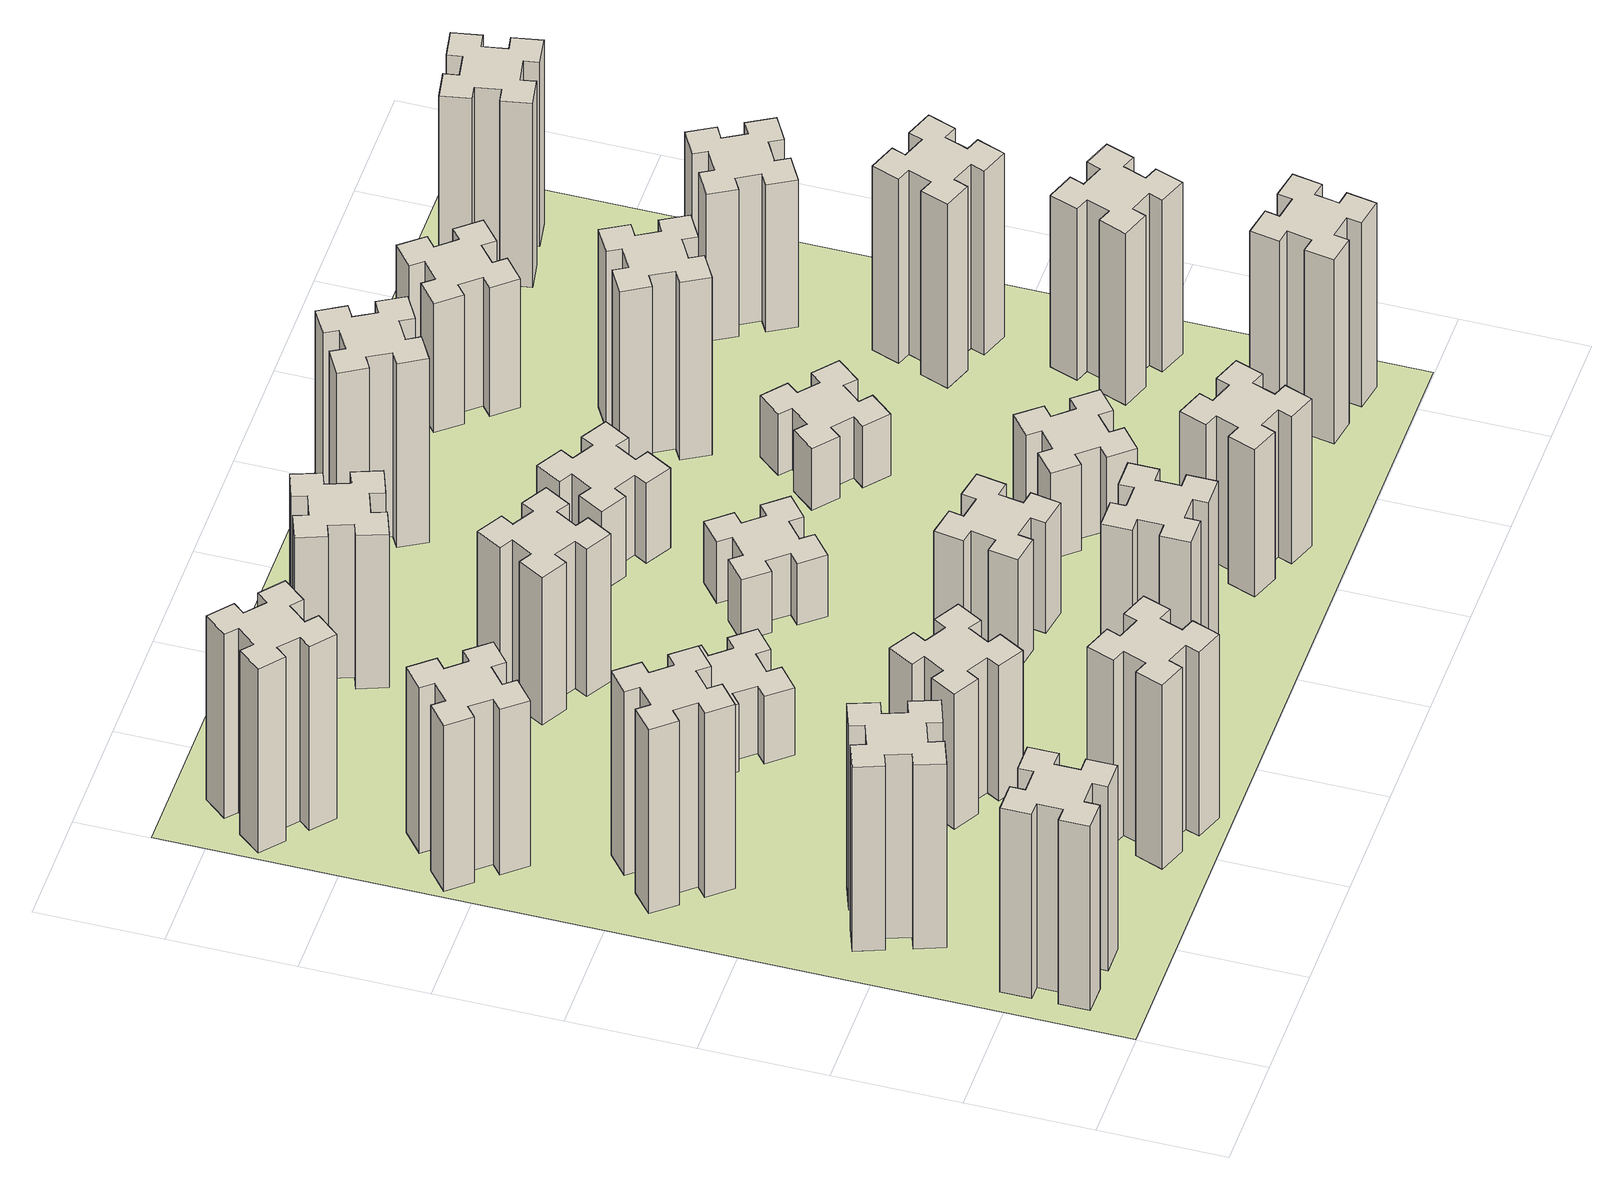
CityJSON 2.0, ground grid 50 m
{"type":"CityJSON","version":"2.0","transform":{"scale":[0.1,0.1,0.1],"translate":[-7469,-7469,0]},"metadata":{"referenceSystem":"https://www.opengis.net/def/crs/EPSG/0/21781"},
"CityObjects":{
"building1":{"type":"Building","attributes":{"class":"1000","function":"1000","usage":"1000","yearOfConstruction":2016,"roofType":"1000","measuredHeight":90,"storeysAboveGround":30,"storeysBelowGround":0},"geometry":[{"type":"Solid","lod":"1","boundaries":[[[[0,1,2,3,4,5,6,7,8,9,10,11,12,13,14,15,16,17,18,19]],[[17,16,20,21]],[[16,15,22,20]],[[15,14,23,22]],[[14,13,24,23]],[[13,12,25,24]],[[12,11,26,25]],[[11,10,27,26]],[[10,9,28,27]],[[9,8,29,28]],[[8,7,30,29]],[[7,6,31,30]],[[6,5,32,31]],[[5,4,33,32]],[[4,3,34,33]],[[3,2,35,34]],[[2,1,36,35]],[[1,0,37,36]],[[0,19,38,37]],[[19,18,39,38]],[[18,17,21,39]],[[24,25,26,27,28,29,30,31,32,33,34,35,36,37,38,39,21,20,22,23]]]]}]},
"building2":{"type":"Building","attributes":{"class":"1000","function":"1000","usage":"1000","yearOfConstruction":2016,"roofType":"1000","measuredHeight":90,"storeysAboveGround":30,"storeysBelowGround":0},"geometry":[{"type":"Solid","lod":"1","boundaries":[[[[40,41,42,43,44,45,46,47,48,49,50,51,52,53,54,55,56,57,58,59]],[[57,56,60,61]],[[56,55,62,60]],[[55,54,63,62]],[[54,53,64,63]],[[53,52,65,64]],[[52,51,66,65]],[[51,50,67,66]],[[50,49,68,67]],[[49,48,69,68]],[[48,47,70,69]],[[47,46,71,70]],[[46,45,72,71]],[[45,44,73,72]],[[44,43,74,73]],[[43,42,75,74]],[[42,41,76,75]],[[41,40,77,76]],[[40,59,78,77]],[[59,58,79,78]],[[58,57,61,79]],[[64,65,66,67,68,69,70,71,72,73,74,75,76,77,78,79,61,60,62,63]]]]}]},
"building3":{"type":"Building","attributes":{"class":"1000","function":"1000","usage":"1000","yearOfConstruction":2016,"roofType":"1000","measuredHeight":90,"storeysAboveGround":30,"storeysBelowGround":0},"geometry":[{"type":"Solid","lod":"1","boundaries":[[[[80,81,82,83,84,85,86,87,88,89,90,91,92,93,94,95,96,97,98,99]],[[97,96,100,101]],[[96,95,102,100]],[[95,94,103,102]],[[94,93,104,103]],[[93,92,105,104]],[[92,91,106,105]],[[91,90,107,106]],[[90,89,108,107]],[[89,88,109,108]],[[88,87,110,109]],[[87,86,111,110]],[[86,85,112,111]],[[85,84,113,112]],[[84,83,114,113]],[[83,82,115,114]],[[82,81,116,115]],[[81,80,117,116]],[[80,99,118,117]],[[99,98,119,118]],[[98,97,101,119]],[[104,105,106,107,108,109,110,111,112,113,114,115,116,117,118,119,101,100,102,103]]]]}]},
"building4":{"type":"Building","attributes":{"class":"1000","function":"1000","usage":"1000","yearOfConstruction":2016,"roofType":"1000","measuredHeight":81,"storeysAboveGround":30,"storeysBelowGround":0},"geometry":[{"type":"Solid","lod":"1","boundaries":[[[[120,121,122,123,124,125,126,127,128,129,130,131,132,133,134,135,136,137,138,139]],[[137,136,140,141]],[[136,135,142,140]],[[135,134,143,142]],[[134,133,144,143]],[[133,132,145,144]],[[132,131,146,145]],[[131,130,147,146]],[[130,129,148,147]],[[129,128,149,148]],[[128,127,150,149]],[[127,126,151,150]],[[126,125,152,151]],[[125,124,153,152]],[[124,123,154,153]],[[123,122,155,154]],[[122,121,156,155]],[[121,120,157,156]],[[120,139,158,157]],[[139,138,159,158]],[[138,137,141,159]],[[144,145,146,147,148,149,150,151,152,153,154,155,156,157,158,159,141,140,142,143]]]]}]},
"building5":{"type":"Building","attributes":{"class":"1000","function":"1000","usage":"1000","yearOfConstruction":2016,"roofType":"1000","measuredHeight":90,"storeysAboveGround":30,"storeysBelowGround":0},"geometry":[{"type":"Solid","lod":"1","boundaries":[[[[160,161,162,163,164,165,166,167,168,169,170,171,172,173,174,175,176,177,178,179]],[[177,176,180,181]],[[176,175,182,180]],[[175,174,183,182]],[[174,173,184,183]],[[173,172,185,184]],[[172,171,186,185]],[[171,170,187,186]],[[170,169,188,187]],[[169,168,189,188]],[[168,167,190,189]],[[167,166,191,190]],[[166,165,192,191]],[[165,164,193,192]],[[164,163,194,193]],[[163,162,195,194]],[[162,161,196,195]],[[161,160,197,196]],[[160,179,198,197]],[[179,178,199,198]],[[178,177,181,199]],[[184,185,186,187,188,189,190,191,192,193,194,195,196,197,198,199,181,180,182,183]]]]}]},
"building6":{"type":"Building","attributes":{"class":"1000","function":"1000","usage":"1000","yearOfConstruction":2016,"roofType":"1000","measuredHeight":90,"storeysAboveGround":30,"storeysBelowGround":0},"geometry":[{"type":"Solid","lod":"1","boundaries":[[[[200,201,202,203,204,205,206,207,208,209,210,211,212,213,214,215,216,217,218,219]],[[217,216,220,221]],[[216,215,222,220]],[[215,214,223,222]],[[214,213,224,223]],[[213,212,225,224]],[[212,211,226,225]],[[211,210,227,226]],[[210,209,228,227]],[[209,208,229,228]],[[208,207,230,229]],[[207,206,231,230]],[[206,205,232,231]],[[205,204,233,232]],[[204,203,234,233]],[[203,202,235,234]],[[202,201,236,235]],[[201,200,237,236]],[[200,219,238,237]],[[219,218,239,238]],[[218,217,221,239]],[[224,225,226,227,228,229,230,231,232,233,234,235,236,237,238,239,221,220,222,223]]]]}]},
"building7":{"type":"Building","attributes":{"class":"1000","function":"1000","usage":"1000","yearOfConstruction":2016,"roofType":"1000","measuredHeight":66,"storeysAboveGround":30,"storeysBelowGround":0},"geometry":[{"type":"Solid","lod":"1","boundaries":[[[[240,241,242,243,244,245,246,247,248,249,250,251,252,253,254,255,256,257,258,259]],[[257,256,260,261]],[[256,255,262,260]],[[255,254,263,262]],[[254,253,264,263]],[[253,252,265,264]],[[252,251,266,265]],[[251,250,267,266]],[[250,249,268,267]],[[249,248,269,268]],[[248,247,270,269]],[[247,246,271,270]],[[246,245,272,271]],[[245,244,273,272]],[[244,243,274,273]],[[243,242,275,274]],[[242,241,276,275]],[[241,240,277,276]],[[240,259,278,277]],[[259,258,279,278]],[[258,257,261,279]],[[264,265,266,267,268,269,270,271,272,273,274,275,276,277,278,279,261,260,262,263]]]]}]},
"building8":{"type":"Building","attributes":{"class":"1000","function":"1000","usage":"1000","yearOfConstruction":2016,"roofType":"1000","measuredHeight":33,"storeysAboveGround":30,"storeysBelowGround":0},"geometry":[{"type":"Solid","lod":"1","boundaries":[[[[280,281,282,283,284,285,286,287,288,289,290,291,292,293,294,295,296,297,298,299]],[[297,296,300,301]],[[296,295,302,300]],[[295,294,303,302]],[[294,293,304,303]],[[293,292,305,304]],[[292,291,306,305]],[[291,290,307,306]],[[290,289,308,307]],[[289,288,309,308]],[[288,287,310,309]],[[287,286,311,310]],[[286,285,312,311]],[[285,284,313,312]],[[284,283,314,313]],[[283,282,315,314]],[[282,281,316,315]],[[281,280,317,316]],[[280,299,318,317]],[[299,298,319,318]],[[298,297,301,319]],[[304,305,306,307,308,309,310,311,312,313,314,315,316,317,318,319,301,300,302,303]]]]}]},
"building9":{"type":"Building","attributes":{"class":"1000","function":"1000","usage":"1000","yearOfConstruction":2016,"roofType":"1000","measuredHeight":72,"storeysAboveGround":30,"storeysBelowGround":0},"geometry":[{"type":"Solid","lod":"1","boundaries":[[[[320,321,322,323,324,325,326,327,328,329,330,331,332,333,334,335,336,337,338,339]],[[337,336,340,341]],[[336,335,342,340]],[[335,334,343,342]],[[334,333,344,343]],[[333,332,345,344]],[[332,331,346,345]],[[331,330,347,346]],[[330,329,348,347]],[[329,328,349,348]],[[328,327,350,349]],[[327,326,351,350]],[[326,325,352,351]],[[325,324,353,352]],[[324,323,354,353]],[[323,322,355,354]],[[322,321,356,355]],[[321,320,357,356]],[[320,339,358,357]],[[339,338,359,358]],[[338,337,341,359]],[[344,345,346,347,348,349,350,351,352,353,354,355,356,357,358,359,341,340,342,343]]]]}]},
"building10":{"type":"Building","attributes":{"class":"1000","function":"1000","usage":"1000","yearOfConstruction":2016,"roofType":"1000","measuredHeight":87,"storeysAboveGround":30,"storeysBelowGround":0},"geometry":[{"type":"Solid","lod":"1","boundaries":[[[[360,361,362,363,364,365,366,367,368,369,370,371,372,373,374,375,376,377,378,379]],[[377,376,380,381]],[[376,375,382,380]],[[375,374,383,382]],[[374,373,384,383]],[[373,372,385,384]],[[372,371,386,385]],[[371,370,387,386]],[[370,369,388,387]],[[369,368,389,388]],[[368,367,390,389]],[[367,366,391,390]],[[366,365,392,391]],[[365,364,393,392]],[[364,363,394,393]],[[363,362,395,394]],[[362,361,396,395]],[[361,360,397,396]],[[360,379,398,397]],[[379,378,399,398]],[[378,377,381,399]],[[384,385,386,387,388,389,390,391,392,393,394,395,396,397,398,399,381,380,382,383]]]]}]},
"building11":{"type":"Building","attributes":{"class":"1000","function":"1000","usage":"1000","yearOfConstruction":2016,"roofType":"1000","measuredHeight":75,"storeysAboveGround":30,"storeysBelowGround":0},"geometry":[{"type":"Solid","lod":"1","boundaries":[[[[400,401,402,403,404,405,406,407,408,409,410,411,412,413,414,415,416,417,418,419]],[[417,416,420,421]],[[416,415,422,420]],[[415,414,423,422]],[[414,413,424,423]],[[413,412,425,424]],[[412,411,426,425]],[[411,410,427,426]],[[410,409,428,427]],[[409,408,429,428]],[[408,407,430,429]],[[407,406,431,430]],[[406,405,432,431]],[[405,404,433,432]],[[404,403,434,433]],[[403,402,435,434]],[[402,401,436,435]],[[401,400,437,436]],[[400,419,438,437]],[[419,418,439,438]],[[418,417,421,439]],[[424,425,426,427,428,429,430,431,432,433,434,435,436,437,438,439,421,420,422,423]]]]}]},
"building12":{"type":"Building","attributes":{"class":"1000","function":"1000","usage":"1000","yearOfConstruction":2016,"roofType":"1000","measuredHeight":54,"storeysAboveGround":30,"storeysBelowGround":0},"geometry":[{"type":"Solid","lod":"1","boundaries":[[[[440,441,442,443,444,445,446,447,448,449,450,451,452,453,454,455,456,457,458,459]],[[457,456,460,461]],[[456,455,462,460]],[[455,454,463,462]],[[454,453,464,463]],[[453,452,465,464]],[[452,451,466,465]],[[451,450,467,466]],[[450,449,468,467]],[[449,448,469,468]],[[448,447,470,469]],[[447,446,471,470]],[[446,445,472,471]],[[445,444,473,472]],[[444,443,474,473]],[[443,442,475,474]],[[442,441,476,475]],[[441,440,477,476]],[[440,459,478,477]],[[459,458,479,478]],[[458,457,461,479]],[[464,465,466,467,468,469,470,471,472,473,474,475,476,477,478,479,461,460,462,463]]]]}]},
"building13":{"type":"Building","attributes":{"class":"1000","function":"1000","usage":"1000","yearOfConstruction":2016,"roofType":"1000","measuredHeight":30,"storeysAboveGround":30,"storeysBelowGround":0},"geometry":[{"type":"Solid","lod":"1","boundaries":[[[[480,481,482,483,484,485,486,487,488,489,490,491,492,493,494,495,496,497,498,499]],[[497,496,500,501]],[[496,495,502,500]],[[495,494,503,502]],[[494,493,504,503]],[[493,492,505,504]],[[492,491,506,505]],[[491,490,507,506]],[[490,489,508,507]],[[489,488,509,508]],[[488,487,510,509]],[[487,486,511,510]],[[486,485,512,511]],[[485,484,513,512]],[[484,483,514,513]],[[483,482,515,514]],[[482,481,516,515]],[[481,480,517,516]],[[480,499,518,517]],[[499,498,519,518]],[[498,497,501,519]],[[504,505,506,507,508,509,510,511,512,513,514,515,516,517,518,519,501,500,502,503]]]]}]},
"building14":{"type":"Building","attributes":{"class":"1000","function":"1000","usage":"1000","yearOfConstruction":2016,"roofType":"1000","measuredHeight":72,"storeysAboveGround":30,"storeysBelowGround":0},"geometry":[{"type":"Solid","lod":"1","boundaries":[[[[520,521,522,523,524,525,526,527,528,529,530,531,532,533,534,535,536,537,538,539]],[[537,536,540,541]],[[536,535,542,540]],[[535,534,543,542]],[[534,533,544,543]],[[533,532,545,544]],[[532,531,546,545]],[[531,530,547,546]],[[530,529,548,547]],[[529,528,549,548]],[[528,527,550,549]],[[527,526,551,550]],[[526,525,552,551]],[[525,524,553,552]],[[524,523,554,553]],[[523,522,555,554]],[[522,521,556,555]],[[521,520,557,556]],[[520,539,558,557]],[[539,538,559,558]],[[538,537,541,559]],[[544,545,546,547,548,549,550,551,552,553,554,555,556,557,558,559,541,540,542,543]]]]}]},
"building15":{"type":"Building","attributes":{"class":"1000","function":"1000","usage":"1000","yearOfConstruction":2016,"roofType":"1000","measuredHeight":39,"storeysAboveGround":30,"storeysBelowGround":0},"geometry":[{"type":"Solid","lod":"1","boundaries":[[[[560,561,562,563,564,565,566,567,568,569,570,571,572,573,574,575,576,577,578,579]],[[577,576,580,581]],[[576,575,582,580]],[[575,574,583,582]],[[574,573,584,583]],[[573,572,585,584]],[[572,571,586,585]],[[571,570,587,586]],[[570,569,588,587]],[[569,568,589,588]],[[568,567,590,589]],[[567,566,591,590]],[[566,565,592,591]],[[565,564,593,592]],[[564,563,594,593]],[[563,562,595,594]],[[562,561,596,595]],[[561,560,597,596]],[[560,579,598,597]],[[579,578,599,598]],[[578,577,581,599]],[[584,585,586,587,588,589,590,591,592,593,594,595,596,597,598,599,581,580,582,583]]]]}]},
"building16":{"type":"Building","attributes":{"class":"1000","function":"1000","usage":"1000","yearOfConstruction":2016,"roofType":"1000","measuredHeight":90,"storeysAboveGround":30,"storeysBelowGround":0},"geometry":[{"type":"Solid","lod":"1","boundaries":[[[[600,601,602,603,604,605,606,607,608,609,610,611,612,613,614,615,616,617,618,619]],[[617,616,620,621]],[[616,615,622,620]],[[615,614,623,622]],[[614,613,624,623]],[[613,612,625,624]],[[612,611,626,625]],[[611,610,627,626]],[[610,609,628,627]],[[609,608,629,628]],[[608,607,630,629]],[[607,606,631,630]],[[606,605,632,631]],[[605,604,633,632]],[[604,603,634,633]],[[603,602,635,634]],[[602,601,636,635]],[[601,600,637,636]],[[600,619,638,637]],[[619,618,639,638]],[[618,617,621,639]],[[624,625,626,627,628,629,630,631,632,633,634,635,636,637,638,639,621,620,622,623]]]]}]},
"building17":{"type":"Building","attributes":{"class":"1000","function":"1000","usage":"1000","yearOfConstruction":2016,"roofType":"1000","measuredHeight":42,"storeysAboveGround":30,"storeysBelowGround":0},"geometry":[{"type":"Solid","lod":"1","boundaries":[[[[640,641,642,643,644,645,646,647,648,649,650,651,652,653,654,655,656,657,658,659]],[[657,656,660,661]],[[656,655,662,660]],[[655,654,663,662]],[[654,653,664,663]],[[653,652,665,664]],[[652,651,666,665]],[[651,650,667,666]],[[650,649,668,667]],[[649,648,669,668]],[[648,647,670,669]],[[647,646,671,670]],[[646,645,672,671]],[[645,644,673,672]],[[644,643,674,673]],[[643,642,675,674]],[[642,641,676,675]],[[641,640,677,676]],[[640,659,678,677]],[[659,658,679,678]],[[658,657,661,679]],[[664,665,666,667,668,669,670,671,672,673,674,675,676,677,678,679,661,660,662,663]]]]}]},
"building18":{"type":"Building","attributes":{"class":"1000","function":"1000","usage":"1000","yearOfConstruction":2016,"roofType":"1000","measuredHeight":30,"storeysAboveGround":30,"storeysBelowGround":0},"geometry":[{"type":"Solid","lod":"1","boundaries":[[[[680,681,682,683,684,685,686,687,688,689,690,691,692,693,694,695,696,697,698,699]],[[697,696,700,701]],[[696,695,702,700]],[[695,694,703,702]],[[694,693,704,703]],[[693,692,705,704]],[[692,691,706,705]],[[691,690,707,706]],[[690,689,708,707]],[[689,688,709,708]],[[688,687,710,709]],[[687,686,711,710]],[[686,685,712,711]],[[685,684,713,712]],[[684,683,714,713]],[[683,682,715,714]],[[682,681,716,715]],[[681,680,717,716]],[[680,699,718,717]],[[699,698,719,718]],[[698,697,701,719]],[[704,705,706,707,708,709,710,711,712,713,714,715,716,717,718,719,701,700,702,703]]]]}]},
"building19":{"type":"Building","attributes":{"class":"1000","function":"1000","usage":"1000","yearOfConstruction":2016,"roofType":"1000","measuredHeight":87,"storeysAboveGround":30,"storeysBelowGround":0},"geometry":[{"type":"Solid","lod":"1","boundaries":[[[[720,721,722,723,724,725,726,727,728,729,730,731,732,733,734,735,736,737,738,739]],[[737,736,740,741]],[[736,735,742,740]],[[735,734,743,742]],[[734,733,744,743]],[[733,732,745,744]],[[732,731,746,745]],[[731,730,747,746]],[[730,729,748,747]],[[729,728,749,748]],[[728,727,750,749]],[[727,726,751,750]],[[726,725,752,751]],[[725,724,753,752]],[[724,723,754,753]],[[723,722,755,754]],[[722,721,756,755]],[[721,720,757,756]],[[720,739,758,757]],[[739,738,759,758]],[[738,737,741,759]],[[744,745,746,747,748,749,750,751,752,753,754,755,756,757,758,759,741,740,742,743]]]]}]},
"building20":{"type":"Building","attributes":{"class":"1000","function":"1000","usage":"1000","yearOfConstruction":2016,"roofType":"1000","measuredHeight":90,"storeysAboveGround":30,"storeysBelowGround":0},"geometry":[{"type":"Solid","lod":"1","boundaries":[[[[760,761,762,763,764,765,766,767,768,769,770,771,772,773,774,775,776,777,778,779]],[[777,776,780,781]],[[776,775,782,780]],[[775,774,783,782]],[[774,773,784,783]],[[773,772,785,784]],[[772,771,786,785]],[[771,770,787,786]],[[770,769,788,787]],[[769,768,789,788]],[[768,767,790,789]],[[767,766,791,790]],[[766,765,792,791]],[[765,764,793,792]],[[764,763,794,793]],[[763,762,795,794]],[[762,761,796,795]],[[761,760,797,796]],[[760,779,798,797]],[[779,778,799,798]],[[778,777,781,799]],[[784,785,786,787,788,789,790,791,792,793,794,795,796,797,798,799,781,780,782,783]]]]}]},
"building21":{"type":"Building","attributes":{"class":"1000","function":"1000","usage":"1000","yearOfConstruction":2016,"roofType":"1000","measuredHeight":63,"storeysAboveGround":30,"storeysBelowGround":0},"geometry":[{"type":"Solid","lod":"1","boundaries":[[[[800,801,802,803,804,805,806,807,808,809,810,811,812,813,814,815,816,817,818,819]],[[817,816,820,821]],[[816,815,822,820]],[[815,814,823,822]],[[814,813,824,823]],[[813,812,825,824]],[[812,811,826,825]],[[811,810,827,826]],[[810,809,828,827]],[[809,808,829,828]],[[808,807,830,829]],[[807,806,831,830]],[[806,805,832,831]],[[805,804,833,832]],[[804,803,834,833]],[[803,802,835,834]],[[802,801,836,835]],[[801,800,837,836]],[[800,819,838,837]],[[819,818,839,838]],[[818,817,821,839]],[[824,825,826,827,828,829,830,831,832,833,834,835,836,837,838,839,821,820,822,823]]]]}]},
"building22":{"type":"Building","attributes":{"class":"1000","function":"1000","usage":"1000","yearOfConstruction":2016,"roofType":"1000","measuredHeight":84,"storeysAboveGround":30,"storeysBelowGround":0},"geometry":[{"type":"Solid","lod":"1","boundaries":[[[[840,841,842,843,844,845,846,847,848,849,850,851,852,853,854,855,856,857,858,859]],[[857,856,860,861]],[[856,855,862,860]],[[855,854,863,862]],[[854,853,864,863]],[[853,852,865,864]],[[852,851,866,865]],[[851,850,867,866]],[[850,849,868,867]],[[849,848,869,868]],[[848,847,870,869]],[[847,846,871,870]],[[846,845,872,871]],[[845,844,873,872]],[[844,843,874,873]],[[843,842,875,874]],[[842,841,876,875]],[[841,840,877,876]],[[840,859,878,877]],[[859,858,879,878]],[[858,857,861,879]],[[864,865,866,867,868,869,870,871,872,873,874,875,876,877,878,879,861,860,862,863]]]]}]},
"building23":{"type":"Building","attributes":{"class":"1000","function":"1000","usage":"1000","yearOfConstruction":2016,"roofType":"1000","measuredHeight":90,"storeysAboveGround":30,"storeysBelowGround":0},"geometry":[{"type":"Solid","lod":"1","boundaries":[[[[880,881,882,883,884,885,886,887,888,889,890,891,892,893,894,895,896,897,898,899]],[[897,896,900,901]],[[896,895,902,900]],[[895,894,903,902]],[[894,893,904,903]],[[893,892,905,904]],[[892,891,906,905]],[[891,890,907,906]],[[890,889,908,907]],[[889,888,909,908]],[[888,887,910,909]],[[887,886,911,910]],[[886,885,912,911]],[[885,884,913,912]],[[884,883,914,913]],[[883,882,915,914]],[[882,881,916,915]],[[881,880,917,916]],[[880,899,918,917]],[[899,898,919,918]],[[898,897,901,919]],[[904,905,906,907,908,909,910,911,912,913,914,915,916,917,918,919,901,900,902,903]]]]}]},
"building24":{"type":"Building","attributes":{"class":"1000","function":"1000","usage":"1000","yearOfConstruction":2016,"roofType":"1000","measuredHeight":72,"storeysAboveGround":30,"storeysBelowGround":0},"geometry":[{"type":"Solid","lod":"1","boundaries":[[[[920,921,922,923,924,925,926,927,928,929,930,931,932,933,934,935,936,937,938,939]],[[937,936,940,941]],[[936,935,942,940]],[[935,934,943,942]],[[934,933,944,943]],[[933,932,945,944]],[[932,931,946,945]],[[931,930,947,946]],[[930,929,948,947]],[[929,928,949,948]],[[928,927,950,949]],[[927,926,951,950]],[[926,925,952,951]],[[925,924,953,952]],[[924,923,954,953]],[[923,922,955,954]],[[922,921,956,955]],[[921,920,957,956]],[[920,939,958,957]],[[939,938,959,958]],[[938,937,941,959]],[[944,945,946,947,948,949,950,951,952,953,954,955,956,957,958,959,941,940,942,943]]]]}]},
"building25":{"type":"Building","attributes":{"class":"1000","function":"1000","usage":"1000","yearOfConstruction":2016,"roofType":"1000","measuredHeight":90,"storeysAboveGround":30,"storeysBelowGround":0},"geometry":[{"type":"Solid","lod":"1","boundaries":[[[[960,961,962,963,964,965,966,967,968,969,970,971,972,973,974,975,976,977,978,979]],[[977,976,980,981]],[[976,975,982,980]],[[975,974,983,982]],[[974,973,984,983]],[[973,972,985,984]],[[972,971,986,985]],[[971,970,987,986]],[[970,969,988,987]],[[969,968,989,988]],[[968,967,990,989]],[[967,966,991,990]],[[966,965,992,991]],[[965,964,993,992]],[[964,963,994,993]],[[963,962,995,994]],[[962,961,996,995]],[[961,960,997,996]],[[960,979,998,997]],[[979,978,999,998]],[[978,977,981,999]],[[984,985,986,987,988,989,990,991,992,993,994,995,996,997,998,999,981,980,982,983]]]]}]},
"landuse1":{"type":"LandUse","attributes":{"name":"plot1","function":"1010"},"geometry":[{"type":"MultiSurface","lod":"1","boundaries":[[[1000,1001,1002,1003]]]}]}
},
"vertices":[
[165,425,0],[165,325,0],[105,325,0],[105,205,0],[225,205,0],[225,265,0],[325,265,0],[325,205,0],[445,205,0],[445,325,0],[385,325,0],[385,425,0],[445,425,0],[445,545,0],[325,545,0],[325,485,0],[225,485,0],[225,545,0],[105,545,0],[105,425,0],[225,485,900],[225,545,900],[325,485,900],[325,545,900],[445,545,900],[445,425,900],[385,425,900],[385,325,900],[445,325,900],[445,205,900],[325,205,900],[325,265,900],[225,265,900],[225,205,900],[105,205,900],[105,325,900],[165,325,900],[165,425,900],[105,425,900],[105,545,900],
[385,1136,0],[291,1102,0],[270,1158,0],[157,1117,0],[199,1004,0],[255,1025,0],[289,931,0],[233,910,0],[274,797,0],[387,839,0],[366,895,0],[460,929,0],[480,873,0],[593,914,0],[552,1027,0],[496,1006,0],[462,1100,0],[518,1120,0],[477,1233,0],[364,1192,0],[462,1100,900],[518,1120,900],[496,1006,900],[552,1027,900],[593,914,900],[480,873,900],[460,929,900],[366,895,900],[387,839,900],[274,797,900],[233,910,900],[289,931,900],[255,1025,900],[199,1004,900],[157,1117,900],[270,1158,900],[291,1102,900],[385,1136,900],[364,1192,900],[477,1233,900],
[492,1888,0],[427,1964,0],[473,2003,0],[396,2095,0],[304,2018,0],[343,1972,0],[266,1907,0],[228,1953,0],[136,1876,0],[213,1784,0],[259,1823,0],[323,1746,0],[277,1708,0],[354,1616,0],[446,1693,0],[408,1739,0],[484,1803,0],[523,1757,0],[615,1834,0],[538,1926,0],[484,1803,900],[523,1757,900],[408,1739,900],[446,1693,900],[354,1616,900],[277,1708,900],[323,1746,900],[259,1823,900],[213,1784,900],[136,1876,900],[228,1953,900],[266,1907,900],[343,1972,900],[304,2018,900],[396,2095,900],[473,2003,900],[427,1964,900],[492,1888,900],[538,1926,900],[615,1834,900],
[243,2712,0],[166,2647,0],[128,2693,0],[36,2616,0],[113,2524,0],[159,2563,0],[223,2486,0],[177,2448,0],[254,2356,0],[346,2433,0],[308,2479,0],[384,2543,0],[423,2497,0],[515,2574,0],[438,2666,0],[392,2628,0],[327,2704,0],[373,2743,0],[296,2835,0],[204,2758,0],[327,2704,810],[373,2743,810],[392,2628,810],[438,2666,810],[515,2574,810],[423,2497,810],[384,2543,810],[308,2479,810],[346,2433,810],[254,2356,810],[177,2448,810],[223,2486,810],[159,2563,810],[113,2524,810],[36,2616,810],[128,2693,810],[166,2647,810],[243,2712,810],[204,2758,810],[296,2835,810],
[1029,360,0],[995,266,0],[939,287,0],[897,174,0],[1010,133,0],[1031,189,0],[1125,155,0],[1104,99,0],[1217,57,0],[1258,170,0],[1202,191,0],[1236,285,0],[1292,264,0],[1333,377,0],[1220,418,0],[1200,362,0],[1106,396,0],[1127,452,0],[1014,493,0],[973,380,0],[1106,396,900],[1127,452,900],[1200,362,900],[1220,418,900],[1333,377,900],[1292,264,900],[1236,285,900],[1202,191,900],[1258,170,900],[1217,57,900],[1104,99,900],[1125,155,900],[1031,189,900],[1010,133,900],[897,174,900],[939,287,900],[995,266,900],[1029,360,900],[973,380,900],[1014,493,900],
[384,3387,0],[308,3452,0],[346,3498,0],[254,3575,0],[177,3483,0],[223,3444,0],[159,3368,0],[113,3406,0],[36,3314,0],[128,3237,0],[166,3283,0],[243,3219,0],[204,3173,0],[296,3096,0],[373,3188,0],[327,3226,0],[392,3303,0],[438,3264,0],[515,3356,0],[423,3433,0],[392,3303,900],[438,3264,900],[327,3226,900],[373,3188,900],[296,3096,900],[204,3173,900],[243,3219,900],[166,3283,900],[128,3237,900],[36,3314,900],[113,3406,900],[159,3368,900],[223,3444,900],[177,3483,900],[254,3575,900],[346,3498,900],[308,3452,900],[384,3387,900],[423,3433,900],[515,3356,900],
[1186,917,0],[1236,1004,0],[1288,974,0],[1348,1078,0],[1244,1138,0],[1214,1086,0],[1127,1136,0],[1157,1188,0],[1053,1248,0],[993,1144,0],[1045,1114,0],[995,1027,0],[943,1057,0],[883,953,0],[987,893,0],[1017,945,0],[1104,895,0],[1074,843,0],[1178,783,0],[1238,887,0],[1104,895,660],[1074,843,660],[1017,945,660],[987,893,660],[883,953,660],[943,1057,660],[995,1027,660],[1045,1114,660],[993,1144,660],[1053,1248,660],[1157,1188,660],[1127,1136,660],[1214,1086,660],[1244,1138,660],[1348,1078,660],[1288,974,660],[1236,1004,660],[1186,917,660],[1238,887,660],[1178,783,660],
[1083,1972,0],[1006,1907,0],[968,1953,0],[876,1876,0],[953,1784,0],[999,1823,0],[1063,1746,0],[1017,1708,0],[1094,1616,0],[1186,1693,0],[1148,1739,0],[1224,1803,0],[1263,1757,0],[1355,1834,0],[1278,1926,0],[1232,1888,0],[1167,1964,0],[1213,2003,0],[1136,2095,0],[1044,2018,0],[1167,1964,330],[1213,2003,330],[1232,1888,330],[1278,1926,330],[1355,1834,330],[1263,1757,330],[1224,1803,330],[1148,1739,330],[1186,1693,330],[1094,1616,330],[1017,1708,330],[1063,1746,330],[999,1823,330],[953,1784,330],[876,1876,330],[968,1953,330],[1006,1907,330],[1083,1972,330],[1044,2018,330],[1136,2095,330],
[1314,2666,0],[1227,2716,0],[1257,2768,0],[1153,2828,0],[1093,2724,0],[1145,2694,0],[1095,2607,0],[1043,2637,0],[983,2533,0],[1087,2473,0],[1117,2525,0],[1204,2475,0],[1174,2423,0],[1278,2363,0],[1338,2467,0],[1286,2497,0],[1336,2584,0],[1388,2554,0],[1448,2658,0],[1344,2718,0],[1336,2584,720],[1388,2554,720],[1286,2497,720],[1338,2467,720],[1278,2363,720],[1174,2423,720],[1204,2475,720],[1117,2525,720],[1087,2473,720],[983,2533,720],[1043,2637,720],[1095,2607,720],[1145,2694,720],[1093,2724,720],[1153,2828,720],[1257,2768,720],[1227,2716,720],[1314,2666,720],[1344,2718,720],[1448,2658,720],
[1805,365,0],[1905,365,0],[1905,305,0],[2025,305,0],[2025,425,0],[1965,425,0],[1965,525,0],[2025,525,0],[2025,645,0],[1905,645,0],[1905,585,0],[1805,585,0],[1805,645,0],[1685,645,0],[1685,525,0],[1745,525,0],[1745,425,0],[1685,425,0],[1685,305,0],[1805,305,0],[1745,425,870],[1685,425,870],[1745,525,870],[1685,525,870],[1685,645,870],[1805,645,870],[1805,585,870],[1905,585,870],[1905,645,870],[2025,645,870],[2025,525,870],[1965,525,870],[1965,425,870],[2025,425,870],[2025,305,870],[1905,305,870],[1905,365,870],[1805,365,870],[1805,305,870],[1685,305,870],
[1125,3456,0],[1031,3422,0],[1010,3478,0],[897,3437,0],[939,3324,0],[995,3345,0],[1029,3251,0],[973,3230,0],[1014,3117,0],[1127,3159,0],[1106,3215,0],[1200,3249,0],[1220,3193,0],[1333,3234,0],[1292,3347,0],[1236,3326,0],[1202,3420,0],[1258,3440,0],[1217,3553,0],[1104,3512,0],[1202,3420,750],[1258,3440,750],[1236,3326,750],[1292,3347,750],[1333,3234,750],[1220,3193,750],[1200,3249,750],[1106,3215,750],[1127,3159,750],[1014,3117,750],[973,3230,750],[1029,3251,750],[995,3345,750],[939,3324,750],[897,3437,750],[1010,3478,750],[1031,3422,750],[1125,3456,750],[1104,3512,750],[1217,3553,750],
[2055,1047,0],[2072,1145,0],[2131,1135,0],[2152,1253,0],[2034,1274,0],[2024,1215,0],[1925,1232,0],[1936,1291,0],[1817,1312,0],[1797,1194,0],[1856,1184,0],[1838,1085,0],[1779,1096,0],[1758,977,0],[1877,957,0],[1887,1016,0],[1985,998,0],[1975,939,0],[2093,918,0],[2114,1037,0],[1985,998,540],[1975,939,540],[1887,1016,540],[1877,957,540],[1758,977,540],[1779,1096,540],[1838,1085,540],[1856,1184,540],[1797,1194,540],[1817,1312,540],[1936,1291,540],[1925,1232,540],[2024,1215,540],[2034,1274,540],[2152,1253,540],[2131,1135,540],[2072,1145,540],[2055,1047,540],[2114,1037,540],[2093,918,540],
[1972,1988,0],[1907,2064,0],[1953,2103,0],[1876,2195,0],[1784,2118,0],[1823,2072,0],[1746,2007,0],[1708,2053,0],[1616,1976,0],[1693,1884,0],[1739,1923,0],[1803,1846,0],[1757,1808,0],[1834,1716,0],[1926,1793,0],[1888,1839,0],[1964,1903,0],[2003,1857,0],[2095,1934,0],[2018,2026,0],[1964,1903,300],[2003,1857,300],[1888,1839,300],[1926,1793,300],[1834,1716,300],[1757,1808,300],[1803,1846,300],[1739,1923,300],[1693,1884,300],[1616,1976,300],[1708,2053,300],[1746,2007,300],[1823,2072,300],[1784,2118,300],[1876,2195,300],[1953,2103,300],[1907,2064,300],[1972,1988,300],[2018,2026,300],[2095,1934,300],
[2511,289,0],[2605,255,0],[2584,199,0],[2697,157,0],[2738,270,0],[2682,291,0],[2716,385,0],[2772,364,0],[2813,477,0],[2700,518,0],[2680,462,0],[2586,496,0],[2607,552,0],[2494,593,0],[2453,480,0],[2509,460,0],[2475,366,0],[2419,387,0],[2377,274,0],[2490,233,0],[2475,366,720],[2419,387,720],[2509,460,720],[2453,480,720],[2494,593,720],[2607,552,720],[2586,496,720],[2680,462,720],[2700,518,720],[2813,477,720],[2772,364,720],[2716,385,720],[2682,291,720],[2738,270,720],[2697,157,720],[2584,199,720],[2605,255,720],[2511,289,720],[2490,233,720],[2377,274,720],
[2026,2497,0],[2076,2584,0],[2128,2554,0],[2188,2658,0],[2084,2718,0],[2054,2666,0],[1967,2716,0],[1997,2768,0],[1893,2828,0],[1833,2724,0],[1885,2694,0],[1835,2607,0],[1783,2637,0],[1723,2533,0],[1827,2473,0],[1857,2525,0],[1944,2475,0],[1914,2423,0],[2018,2363,0],[2078,2467,0],[1944,2475,390],[1914,2423,390],[1857,2525,390],[1827,2473,390],[1723,2533,390],[1783,2637,390],[1835,2607,390],[1885,2694,390],[1833,2724,390],[1893,2828,390],[1997,2768,390],[1967,2716,390],[2054,2666,390],[2084,2718,390],[2188,2658,390],[2128,2554,390],[2076,2584,390],[2026,2497,390],[2078,2467,390],[2018,2363,390],
[1844,3556,0],[1757,3506,0],[1727,3558,0],[1623,3498,0],[1683,3394,0],[1735,3424,0],[1785,3337,0],[1733,3307,0],[1793,3203,0],[1897,3263,0],[1867,3315,0],[1954,3365,0],[1984,3313,0],[2088,3373,0],[2028,3477,0],[1976,3447,0],[1926,3534,0],[1978,3564,0],[1918,3668,0],[1814,3608,0],[1926,3534,900],[1978,3564,900],[1976,3447,900],[2028,3477,900],[2088,3373,900],[1984,3313,900],[1954,3365,900],[1867,3315,900],[1897,3263,900],[1793,3203,900],[1733,3307,900],[1785,3337,900],[1735,3424,900],[1683,3394,900],[1623,3498,900],[1727,3558,900],[1757,3506,900],[1844,3556,900],[1814,3608,900],[1918,3668,900],
[2563,1132,0],[2486,1067,0],[2448,1113,0],[2356,1036,0],[2433,944,0],[2479,983,0],[2543,906,0],[2497,868,0],[2574,776,0],[2666,853,0],[2628,899,0],[2704,963,0],[2743,917,0],[2835,994,0],[2758,1086,0],[2712,1048,0],[2647,1124,0],[2693,1163,0],[2616,1255,0],[2524,1178,0],[2647,1124,420],[2693,1163,420],[2712,1048,420],[2758,1086,420],[2835,994,420],[2743,917,420],[2704,963,420],[2628,899,420],[2666,853,420],[2574,776,420],[2497,868,420],[2543,906,420],[2479,983,420],[2433,944,420],[2356,1036,420],[2448,1113,420],[2486,1067,420],[2563,1132,420],[2524,1178,420],[2616,1255,420],
[2704,2007,0],[2628,2072,0],[2666,2118,0],[2574,2195,0],[2497,2103,0],[2543,2064,0],[2479,1988,0],[2433,2026,0],[2356,1934,0],[2448,1857,0],[2486,1903,0],[2563,1839,0],[2524,1793,0],[2616,1716,0],[2693,1808,0],[2647,1846,0],[2712,1923,0],[2758,1884,0],[2835,1976,0],[2743,2053,0],[2712,1923,300],[2758,1884,300],[2647,1846,300],[2693,1808,300],[2616,1716,300],[2524,1793,300],[2563,1839,300],[2486,1903,300],[2448,1857,300],[2356,1934,300],[2433,2026,300],[2479,1988,300],[2543,2064,300],[2497,2103,300],[2574,2195,300],[2666,2118,300],[2628,2072,300],[2704,2007,300],[2743,2053,300],[2835,1976,300],
[2475,2584,0],[2525,2497,0],[2473,2467,0],[2533,2363,0],[2637,2423,0],[2607,2475,0],[2694,2525,0],[2724,2473,0],[2828,2533,0],[2768,2637,0],[2716,2607,0],[2666,2694,0],[2718,2724,0],[2658,2828,0],[2554,2768,0],[2584,2716,0],[2497,2666,0],[2467,2718,0],[2363,2658,0],[2423,2554,0],[2497,2666,870],[2467,2718,870],[2584,2716,870],[2554,2768,870],[2658,2828,870],[2718,2724,870],[2666,2694,870],[2716,2607,870],[2768,2637,870],[2828,2533,870],[2724,2473,870],[2694,2525,870],[2607,2475,870],[2637,2423,870],[2533,2363,870],[2473,2467,870],[2525,2497,870],[2475,2584,870],[2423,2554,870],[2363,2658,870],
[3504,475,0],[3405,492,0],[3416,551,0],[3297,572,0],[3277,454,0],[3336,444,0],[3318,345,0],[3259,356,0],[3238,237,0],[3357,217,0],[3367,276,0],[3465,258,0],[3455,199,0],[3573,178,0],[3594,297,0],[3535,307,0],[3552,405,0],[3611,395,0],[3632,513,0],[3514,534,0],[3552,405,900],[3611,395,900],[3535,307,900],[3594,297,900],[3573,178,900],[3455,199,900],[3465,258,900],[3367,276,900],[3357,217,900],[3238,237,900],[3259,356,900],[3318,345,900],[3336,444,900],[3277,454,900],[3297,572,900],[3416,551,900],[3405,492,900],[3504,475,900],[3514,534,900],[3632,513,900],
[2712,3368,0],[2647,3444,0],[2693,3483,0],[2616,3575,0],[2524,3498,0],[2563,3452,0],[2486,3387,0],[2448,3433,0],[2356,3356,0],[2433,3264,0],[2479,3303,0],[2543,3226,0],[2497,3188,0],[2574,3096,0],[2666,3173,0],[2628,3219,0],[2704,3283,0],[2743,3237,0],[2835,3314,0],[2758,3406,0],[2704,3283,630],[2743,3237,630],[2628,3219,630],[2666,3173,630],[2574,3096,630],[2497,3188,630],[2543,3226,630],[2479,3303,630],[2433,3264,630],[2356,3356,630],[2448,3433,630],[2486,3387,630],[2563,3452,630],[2524,3498,630],[2616,3575,630],[2693,3483,630],[2647,3444,630],[2712,3368,630],[2758,3406,630],[2835,3314,630],
[3351,1029,0],[3445,995,0],[3424,939,0],[3537,897,0],[3578,1010,0],[3522,1031,0],[3556,1125,0],[3612,1104,0],[3653,1217,0],[3540,1258,0],[3520,1202,0],[3426,1236,0],[3447,1292,0],[3334,1333,0],[3293,1220,0],[3349,1200,0],[3315,1106,0],[3259,1127,0],[3217,1014,0],[3330,973,0],[3315,1106,840],[3259,1127,840],[3349,1200,840],[3293,1220,840],[3334,1333,840],[3447,1292,840],[3426,1236,840],[3520,1202,840],[3540,1258,840],[3653,1217,840],[3612,1104,840],[3556,1125,840],[3522,1031,840],[3578,1010,840],[3537,897,840],[3424,939,840],[3445,995,840],[3351,1029,840],[3330,973,840],[3217,1014,840],
[3420,1842,0],[3326,1876,0],[3347,1932,0],[3234,1973,0],[3193,1860,0],[3249,1840,0],[3215,1746,0],[3159,1767,0],[3117,1654,0],[3230,1613,0],[3251,1669,0],[3345,1635,0],[3324,1579,0],[3437,1537,0],[3478,1650,0],[3422,1671,0],[3456,1765,0],[3512,1744,0],[3553,1857,0],[3440,1898,0],[3456,1765,900],[3512,1744,900],[3422,1671,900],[3478,1650,900],[3437,1537,900],[3324,1579,900],[3345,1635,900],[3251,1669,900],[3230,1613,900],[3117,1654,900],[3159,1767,900],[3215,1746,900],[3249,1840,900],[3193,1860,900],[3234,1973,900],[3347,1932,900],[3326,1876,900],[3420,1842,900],[3440,1898,900],[3553,1857,900],
[3347,2375,0],[3434,2425,0],[3464,2373,0],[3568,2433,0],[3508,2537,0],[3456,2507,0],[3406,2594,0],[3458,2624,0],[3398,2728,0],[3294,2668,0],[3324,2616,0],[3237,2566,0],[3207,2618,0],[3103,2558,0],[3163,2454,0],[3215,2484,0],[3265,2397,0],[3213,2367,0],[3273,2263,0],[3377,2323,0],[3265,2397,720],[3213,2367,720],[3215,2484,720],[3163,2454,720],[3103,2558,720],[3207,2618,720],[3237,2566,720],[3324,2616,720],[3294,2668,720],[3398,2728,720],[3458,2624,720],[3406,2594,720],[3456,2507,720],[3508,2537,720],[3568,2433,720],[3464,2373,720],[3434,2425,720],[3347,2375,720],[3377,2323,720],[3273,2263,720],
[3218,3465,0],[3236,3367,0],[3177,3357,0],[3197,3238,0],[3316,3259,0],[3305,3318,0],[3404,3336,0],[3414,3277,0],[3532,3297,0],[3511,3416,0],[3452,3405,0],[3435,3504,0],[3494,3514,0],[3473,3632,0],[3355,3611,0],[3365,3552,0],[3267,3535,0],[3257,3594,0],[3138,3573,0],[3159,3455,0],[3267,3535,900],[3257,3594,900],[3365,3552,900],[3355,3611,900],[3473,3632,900],[3494,3514,900],[3435,3504,900],[3452,3405,900],[3511,3416,900],[3532,3297,900],[3414,3277,900],[3404,3336,900],[3305,3318,900],[3316,3259,900],[3197,3238,900],[3177,3357,900],[3236,3367,900],[3218,3465,900],[3159,3455,900],[3138,3573,900],
[5,3705,0],[3705,3705,0],[3705,5,0],[5,5,0]
]}
